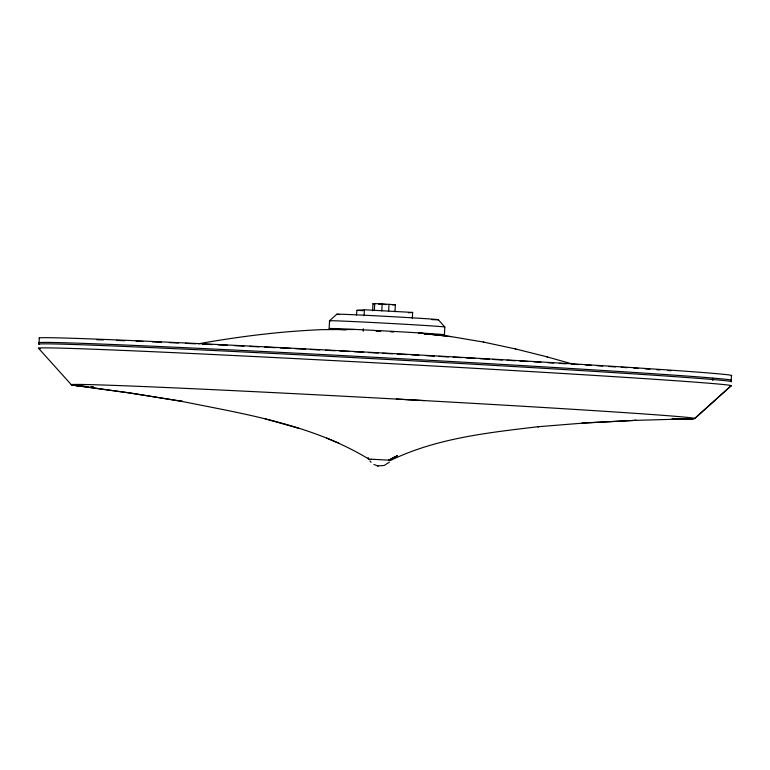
<?xml version="1.0" encoding="UTF-8"?>
<svg xmlns="http://www.w3.org/2000/svg" width="770" height="770" viewBox="0 0 770 770"><rect width="100%" height="100%" fill="white"/><g stroke="black" fill="none" stroke-linecap="round" stroke-linejoin="round"><path stroke-width="1.16" d="M329.127 328.521L329.531 320.772L336.846 314.199M39.001 344.084L39.337 337.924M363.238 331.216L363.363 328.838M364.075 315.739L364.403 309.781L412.643 312.437L412.325 318.385M372.584 310.762L372.969 303.726L377.146 303.678L395.376 304.728L394.972 311.763M374.345 310.628L374.73 303.601M381.814 310.974L382.19 303.938M388.629 311.35L389.014 304.314M712.75 380.486L712.876 378.234M444.406 334.796L444.839 326.99L438.284 319.714M356.385 314.988L357.011 310.339L364.403 309.781M391.612 458.997L391.872 458.429M389.485 462.077L384.269 465.446L378.051 465.946M730.99 385.847L694.665 418.543L731.202 385.693M38.5 348.252L71.292 384.673L73.391 384.461M372.978 303.746L373.787 303.813M198.419 343.805C239.258 336.5 280.511 331.35 321.985 329.647L354.922 329.493M694.174 418.649L691.248 418.784A312.187 3.272 3.1 0 1 672.123 418.485M584.315 423L582.024 423.077L636.155 420.314L584.315 423L537.864 426.753L538.788 426.638C488.642 432.615 436.783 438.043 390.717 460.335L389.004 460.191M368.926 459.17L371.217 459.218M395.356 304.728L392.161 304.824M408.427 312.755L412.643 312.437M635.038 420.382L692.923 418.736M390.506 460.354L389.957 460.258M390.698 331.793L393.922 331.697L390.659 331.456M371.294 459.218L373.633 459.324M374.095 459.344L389.081 460.191M376.251 330.677L380.736 330.898M378.696 304.121L386.126 304.525M357.011 310.339L362.891 310.666M380.12 331.244L375.972 331.013M396.3 399.053L424.366 400.602M418.495 332.929L451.258 336.625L483.329 342.044L515.823 349.012M418.967 332.986L451.258 336.625M75.537 385.5L130.217 393.027L182.5 401.43L130.217 393.027L72.005 384.99M373.912 464.483L377.502 465.84M377.444 465.831L378.118 465.956M180.401 401.112C244.6 414.067 312.11 424.472 368.945 459.17M546.642 356.76L574.401 364.556M483.329 342.044L483.829 342.159M515.159 348.849L547.48 356.953M298.654 428.255L265.198 418.851M326.673 438.053L338.925 443.183M371.082 462.318L369.85 460.864M368.118 457.515L368.339 458.092M93.526 387.146A312.187 3.272 3.1 0 1 91.197 386.964M87.944 386.684A312.187 3.272 3.1 0 1 408.167 399.707M408.148 399.707A312.177 3.272 3.1 0 1 674.019 418.543M93.362 387.137A312.177 3.272 3.1 0 1 90.629 386.915M88.165 386.704A312.177 3.272 3.1 0 1 71.389 384.644M38.798 342.785A346.875 3.629 3.1 0 1 381.987 357.694A346.875 3.629 3.1 0 1 731.5 380.226M40.29 348.685A346.875 3.629 3.1 0 1 381.169 363.132A346.875 3.629 3.1 0 1 730.085 385.963M39.386 338.184A346.769 3.629 3.1 0 1 384.654 353.103A346.769 3.629 3.1 0 1 731.471 375.644L731.134 381.814A346.769 3.629 3.1 0 0 384.317 359.272A346.769 3.629 3.1 0 0 39.058 344.354M96.799 339.714A320.07 3.349 3.1 0 1 103.478 339.936M116.722 340.417A320.07 3.349 3.1 0 1 124.663 340.725M136.117 341.187A320.07 3.349 3.1 0 1 142.835 341.466M152.123 341.861A320.07 3.349 3.1 0 1 161.238 342.255M169.342 342.611A320.07 3.349 3.1 0 1 178.467 343.016M185.435 343.333A320.07 3.349 3.1 0 1 195.609 343.805M202.558 344.132A320.07 3.349 3.1 0 1 212.029 344.575M218.064 344.864A320.07 3.349 3.1 0 1 227.525 345.316M234.581 345.653A320.07 3.349 3.1 0 1 243.994 346.115M249.711 346.394A320.07 3.349 3.1 0 1 258.961 346.856M264.803 347.145A320.07 3.349 3.1 0 1 275.448 347.674M280.222 347.915A320.07 3.349 3.1 0 1 290.675 348.444M295.276 348.685A320.07 3.349 3.1 0 1 305.69 349.214M310.358 349.455A320.07 3.349 3.1 0 1 319.733 349.946M325.614 350.244A320.07 3.349 3.1 0 1 335.075 350.745M339.83 350.995A320.07 3.349 3.1 0 1 349.359 351.495M354.133 351.746A320.07 3.349 3.1 0 1 363.709 352.256M368.512 352.516A320.07 3.349 3.1 0 1 378.108 353.035M382.911 353.295A320.07 3.349 3.1 0 1 392.517 353.815M397.32 354.075A320.07 3.349 3.1 0 1 406.916 354.604M411.709 354.864A320.07 3.349 3.1 0 1 418.88 355.259M426.041 355.653A320.07 3.349 3.1 0 1 434.367 356.115M439.102 356.385A320.07 3.349 3.1 0 1 448.544 356.914M453.251 357.174A320.07 3.349 3.1 0 1 461.442 357.646M466.1 357.906A320.07 3.349 3.1 0 1 475.36 358.435M479.96 358.695A320.07 3.349 3.1 0 1 489.277 359.234M492.867 359.446A320.07 3.349 3.1 0 1 502.367 359.994M507.074 360.264A320.07 3.349 3.1 0 1 515.226 360.745M519.846 361.014A320.07 3.349 3.1 0 1 527.845 361.496M533.822 361.852A320.07 3.349 3.1 0 1 540.906 362.275M547.894 362.689A320.07 3.349 3.1 0 1 553.64 363.036M559.309 363.382A320.07 3.349 3.1 0 1 566.008 363.796M571.773 364.152A320.07 3.349 3.1 0 1 578.665 364.576M585.402 364.999A320.07 3.349 3.1 0 1 591.283 365.365M597.039 365.731A320.07 3.349 3.1 0 1 602.679 366.087M608.589 366.462A320.07 3.349 3.1 0 1 615.48 366.915M621.226 367.29A320.07 3.349 3.1 0 1 627.069 367.675M633.826 368.127A320.07 3.349 3.1 0 1 638.542 368.445M645.347 368.907A320.07 3.349 3.1 0 1 649.89 369.225M656.675 369.696A320.07 3.349 3.1 0 1 659.919 369.927M667.754 370.505A320.07 3.349 3.1 0 1 670.891 370.736M345.971 329.878A57.75 0.606 3.1 0 1 347.02 329.069A57.75 0.606 3.1 0 1 429.506 333.564A57.75 0.606 3.1 0 1 424.414 334.161M330.397 320.917A57.75 0.606 3.1 0 1 385.895 323.208A57.75 0.606 3.1 0 1 444.367 327.058M339.551 314.526A50.81 0.529 3.1 0 1 392.055 316.672A50.81 0.529 3.1 0 1 431.922 319.617M392.979 457.948L388.715 460.171L397.455 455.628L392.979 457.948"/></g></svg>
